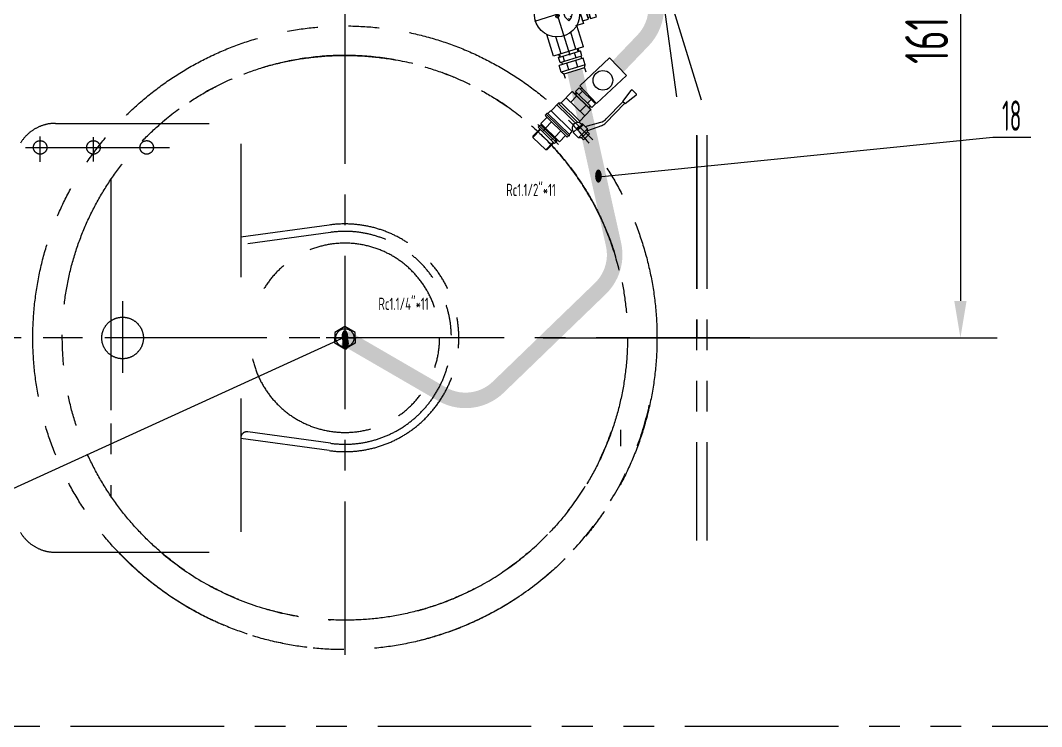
# Model space of a CAD drawing. Header units: millimetres. Extents: x 0 to 12600, y 0 to 8910.
# Drawn here: x 7992 to 10485, y 1785 to 3511 of the extents above; entities that cross this region are included whole.
import ezdxf
from ezdxf.enums import TextEntityAlignment as Align

# ---------------------------------------------------------------- set-up
doc = ezdxf.new("R2010")
doc.units = ezdxf.units.MM
doc.header["$LTSCALE"] = 300
for name, pattern in [('F', [0.75, 0.5, -0.25]), ('G', [2, 1.25, -0.25, 0.25, -0.25]), ('K', [2.5, 1.25, -0.25, 0.25, -0.25, 0.25, -0.25])]:
    doc.linetypes.add(name, pattern=pattern)
for name, color, linetype in [('01', 7, 'Continuous'), ('02', 1, 'Continuous'), ('04', 2, 'F'), ('05', 4, 'G'), ('07', 6, 'K'), ('08', 1, 'Continuous'), ('11', 3, 'Continuous')]:
    doc.layers.add(name, color=color, linetype=linetype)
doc.styles.get("Standard").update_dxf_attribs({"font": 'isocp', "width": 0.707, "bigfont": 'intecad.shx'})
doc.dimstyles.new('INTE', dxfattribs={"dimscale": 30, "dimtxt": 3.5, "dimasz": 3, "dimexe": 3, "dimexo": 0, "dimgap": 1, "dimtad": 1, "dimdsep": 46, "dimtxsty": 'Standard', "dimcen": 0, "dimclrd": 1, "dimclre": 1, "dimclrt": 3, "dimadec": 0, "dimazin": 0, "dimtfac": 1, "dimtmove": 0, "dimatfit": 0, "dimfxl": 1, "dimarcsym": 0})

# ---------------------------------------------------------------- blocks, each defined once
blk = doc.blocks.new('*U533')
at = {"layer": '01'}
for p, q in [((0, 27.7), (-25, 13.3)), ((25, 13.3), (0, 27.7)), ((-25, 13.3), (-25, 0)), ((-25, -13.3), (-25, 0)), ((25, 0), (25, 13.3)), ((25, 0), (25, -13.3)), ((0, -27.7), (-25, -13.3)), ((25, -13.3), (0, -27.7))]:
    blk.add_line(p, q, dxfattribs=at)
at = {"layer": '05'}
for p, q in [((0, 29.3), (0, -28.9)), ((-26.7, 0), (27.5, 0))]:
    blk.add_line(p, q, dxfattribs=at)
blk = doc.blocks.new('*D567')
at = {"layer": '08', "color": 1, "lineweight": -2}
for p, q in [((9268.3, 4353.9), (10377.2, 4353.9)), ((10287.2, 4263.9), (10287.2, 2825.4)), ((9268.3, 2735.4), (10377.2, 2735.4))]:
    blk.add_line(p, q, dxfattribs=at)
at = {"layer": '08', "color": 1}
for points in [[(10272.2, 4263.9), (10302.2, 4263.9), (10287.2, 4353.9)], [(10272.2, 2825.4), (10302.2, 2825.4), (10287.2, 2735.4)]]:
    blk.add_solid(points, dxfattribs=at)
at = {"layer": 'Defpoints', "color": 0}
for p in [(9268.3, 4353.9), (9268.3, 2735.4), (10287.2, 2735.4)]:
    blk.add_point(p, dxfattribs=at)
at = {"layer": '08', "color": 3, "insert": (10204.7, 3544.6), "char_height": 105, "attachment_point": 5, "rotation": 90}
blk.add_mtext('1618.57', dxfattribs=at)
blk = doc.blocks.new('1')
at = {"layer": '01'}
for p, q in [((-104.6, 55), (-64.6, 55)), ((-64.6, 55), (-64.6, 35)), ((-199.6, 38.1), (-144.3, 38.1)), ((-199.6, 38.1), (-199.6, -38.1)), ((-125.5, 26.4), (-122.6, 24.7)), ((-114.9, 16.6), (-121.6, 30.7)), ((-121.6, 30.7), (-109.1, 16.6)), ((-117.7, 33.5), (-115.2, 29.2)), ((-107.4, 37.1), (-107.2, 32.6)), ((-96.5, 36.1), (-98.2, 31.6)), ((-87.6, 31.2), (-90.3, 28.7)), ((-82.7, 25.9), (-86.6, 23.9)), ((-9.6, 38.1), (-64.9, 38.1)), ((-9.6, 38.1), (-9.6, -38.1)), ((-199.6, 19.1), (-156.2, 19.1)), ((-114.9, 16.6), (-127.5, 23.1)), ((-114.9, 16.6), (-93.6, 16.6)), ((-101.3, 3), (-111.7, 3)), ((-111.7, 3), (-111.7, -2.5)), ((-101.3, 5.1), (-101.3, 3)), ((-94.7, 0), (-101.3, 5.1)), ((-101.3, -6.1), (-94.7, 0)), ((-93.6, 16.6), (-81, 23.1)), ((-9.6, 19.1), (-53, 19.1)), ((-199.6, -19.1), (-156.2, -19.1)), ((-111.7, -2.5), (-101.3, -2.5)), ((-101.3, -2.5), (-101.3, -6.1)), ((-9.6, -19.1), (-53, -19.1)), ((-199.6, -38.1), (-144.3, -38.1)), ((-9.6, -38.1), (-64.9, -38.1))]:
    blk.add_line(p, q, dxfattribs=at)
for points in [[(-97.4, 75.4), (-70.9, 75.4), (-70.9, 90), (-97.4, 90)], [(-92.7, 69.7), (-74.8, 69.7), (-74.8, 75.4), (-92.7, 75.4)], [(-96.3, 55), (-71.2, 55), (-71.2, 69.7), (-96.3, 69.7)]]:
    blk.add_lwpolyline(points, close=True, dxfattribs=at)
blk.add_circle((-104.6, 0), 55, dxfattribs=at)
blk.add_arc((-104.3, 11.1), 26.2, 27.3251, 152.6749, dxfattribs=at)
at = {"layer": '05', "color": 4, "linetype": 'G', "ltscale": 2}
for p, q in [((-104.6, 50.8), (-104.6, -57.9)), ((-195.4, 0), (0, 0))]:
    blk.add_line(p, q, dxfattribs=at)

msp = doc.modelspace()

# ---------------------------------------------------------------- linework, layer by layer
for p, q in [((9339.53, 3337.376), (9312.132, 3309.346)), ((9369.987, 3277.68), (9324.571, 3322.072)), ((9350.884, 3326.278), (9335.925, 3310.974)), ((9384.946, 3292.983), (9339.53, 3337.376)), ((9339.885, 3337.029), (9384.591, 3293.331)), ((9385.35, 3291.921), (9340.644, 3335.619)), ((9482.161, 3339.669), (9462.287, 3312.539)), ((9494.911, 3327.207), (9468.24, 3306.72)), ((9495.18, 3331.732), (9486.678, 3340.042)), ((9287.816, 3289.748), (9306.914, 3309.287)), ((9354.212, 3260.563), (9305.668, 3308.012)), ((9306.914, 3309.287), (9312.132, 3309.346)), ((9357.548, 3264.954), (9312.132, 3309.346)), ((9357.548, 3264.954), (9384.946, 3292.983)), ((9358.633, 3288.778), (9373.592, 3304.081)), ((9467.305, 3307.634), (9421.472, 3260.744)), ((9463.222, 3311.625), (9422.566, 3270.031)), ((9468.24, 3306.72), (9462.287, 3312.539)), ((9262.64, 3258.712), (9277.598, 3274.016)), ((9276.357, 3281.142), (9273.401, 3278.118)), ((9273.401, 3278.118), (9327.212, 3225.521)), ((9275.73, 3281.755), (9277.458, 3283.523)), ((9275.73, 3281.755), (9330.795, 3227.932)), ((9279.942, 3283.551), (9277.458, 3283.523)), ((9279.942, 3283.551), (9285.978, 3289.727)), ((9279.942, 3283.551), (9332.494, 3232.184)), ((9285.978, 3289.727), (9287.816, 3289.748)), ((9338.51, 3240.197), (9287.816, 3289.748)), ((9262.64, 3258.712), (9308.056, 3214.32)), ((9273.994, 3247.614), (9288.952, 3262.918)), ((9338.51, 3240.197), (9340.14, 3241.865)), ((9343.624, 3238.46), (9351.302, 3246.314)), ((9351.302, 3246.314), (9353.968, 3243.708)), ((9353.968, 3243.708), (9366.076, 3256.095)), ((9355.166, 3248.357), (9362.578, 3255.941)), ((9357.601, 3260.369), (9357.548, 3264.954)), ((9361.55, 3254.889), (9363.261, 3253.216)), ((9370.739, 3251.537), (9409.065, 3262.074)), ((9376.86, 3238.594), (9376.356, 3246.047)), ((9410.563, 3253.628), (9376.703, 3240.916)), ((9311.661, 3240.722), (9296.702, 3225.418)), ((9323.015, 3229.623), (9308.056, 3214.32)), ((9330.168, 3228.545), (9327.212, 3225.521)), ((9330.795, 3227.932), (9332.523, 3229.7)), ((9332.494, 3232.184), (9338.531, 3238.359)), ((9332.523, 3229.7), (9332.494, 3232.184)), ((9338.531, 3238.359), (9338.51, 3240.197)), ((9362.247, 3223.644), (9354.784, 3223.978))]:
    msp.add_line(p, q)
for points in [[(9343.624, 3238.46), (9340.14, 3241.865)], [(9361.624, 3256.874), (9363.41, 3258.701), (9376.356, 3246.047), (9354.784, 3223.978), (9341.838, 3236.632), (9343.624, 3238.46)], [(9358.139, 3260.28), (9364.29, 3254.268), (9353.968, 3243.708)]]:
    msp.add_lwpolyline(points)
for points in [[(9352.257, 3245.381), (9355.166, 3248.357), (9353.13, 3250.347), (9350.221, 3247.371)], [(9367.226, 3218.777), (9381.839, 3233.727), (9376.86, 3238.594), (9362.247, 3223.644)]]:
    msp.add_lwpolyline(points, close=True)
for centre, radius, start, end in [((9484.581, 3337.897), 3, 45.653246, 143.776865), ((9493.083, 3329.586), 3, 307.529627, 45.653246), ((9401.112, 3291.001), 30, 285.372697, 315.653246), ((9353.226, 3247.078), 14.086, 69.587448, 201.719045), ((9400.019, 3281.714), 30, 290.577903, 315.653246)]:
    msp.add_arc(centre, radius, start, end)
at = {"layer": '01', "color": 7, "linetype": 'Continuous'}
for p, q in [((9356.141, 3435.402), (9353.511, 3441.865)), ((9306.046, 3419.95), (9359.299, 3436.376)), ((9308.557, 3420.725), (9307.089, 3427.546)), ((9309.818, 3407.722), (9363.071, 3424.148)), ((9356.298, 3346.049), (9396.151, 3307.094)), ((9349.232, 3335.061), (9345.969, 3331.081)), ((9347.353, 3336.897), (9387.206, 3297.943)), ((9384.842, 3300.253), (9380.938, 3296.901)), ((9260.287, 3245.394), (9243.161, 3227.873)), ((9296.467, 3210.03), (9255.98, 3249.603)), ((9302.758, 3216.466), (9262.271, 3256.04)), ((9268.094, 3253.381), (9266.578, 3251.83)), ((9301.081, 3221.138), (9269.615, 3251.894)), ((9243.161, 3227.873), (9243.194, 3225.045)), ((9274.659, 3194.289), (9243.194, 3225.045)), ((9287.94, 3207.877), (9256.475, 3238.632)), ((9302.511, 3219.74), (9297.268, 3214.377)), ((9277.487, 3194.321), (9274.659, 3194.289)), ((9294.613, 3211.842), (9277.487, 3194.321))]:
    msp.add_line(p, q, dxfattribs=at)
at = {"layer": '01'}
for p, q in [((9309.818, 3407.722), (9306.046, 3419.95)), ((9366.031, 3418.54), (9307.712, 3400.551)), ((9366.031, 3418.54), (9307.712, 3400.551)), ((9320.712, 3411.082), (9316.94, 3423.31)), ((9348.951, 3419.793), (9345.18, 3432.021)), ((9363.071, 3424.148), (9359.299, 3436.376)), ((9360.109, 3423.235), (9361.946, 3417.28)), ((9370.963, 3402.549), (9366.031, 3418.54)), ((9312.644, 3384.56), (9307.712, 3400.551)), ((9370.963, 3402.549), (9312.644, 3384.56)), ((9313.433, 3408.837), (9315.27, 3402.882)), ((9369.553, 3394.774), (9318.857, 3379.137)), ((9330.894, 3390.189), (9325.962, 3406.18)), ((9352.713, 3396.92), (9347.781, 3412.911)), ((9369.553, 3394.774), (9370.963, 3402.549)), ((9369.553, 3394.774), (9372.504, 3385.205)), ((9318.857, 3379.137), (9312.644, 3384.56)), ((9318.857, 3379.137), (9321.809, 3369.567)), ((9356.298, 3346.049), (9347.353, 3336.897)), ((9362.491, 3345.927), (9359.526, 3342.893)), ((9364.45, 3338.08), (9355.506, 3328.929)), ((9385.584, 3317.423), (9376.639, 3308.271)), ((9396.151, 3307.094), (9387.206, 3297.943)), ((9393.189, 3313.383), (9391.493, 3311.647)), ((9255.98, 3249.603), (9262.271, 3256.04)), ((9266.715, 3239.111), (9273.006, 3245.547)), ((9288.185, 3218.125), (9294.476, 3224.561)), ((9296.467, 3210.03), (9302.758, 3216.466))]:
    msp.add_line(p, q, dxfattribs=at)
msp.add_lwpolyline([(9398.739, 3307.499), (9471.483, 3376.117), (9430.312, 3419.763), (9357.569, 3351.145)], close=True, dxfattribs=at)
at = {"layer": '01', "const_width": 38}
msp.add_lwpolyline([(9345.737, 3387.428), (9440.265, 2963.262, -0.26112671), (9407.94, 2855.557), (9158.716, 2614.677, -0.33537465), (9021.059, 2597.91), (8784.304, 2735.351)], format="xyb", dxfattribs=at)
at = {"layer": '01'}
msp.add_circle((9414.283, 3364.461), 24, dxfattribs=at)
at = {"layer": '02', "color": 1, "linetype": 'Continuous'}
for p, q in [((9354.252, 3434.82), (9351.623, 3441.282)), ((9310.445, 3421.307), (9308.978, 3428.128)), ((9350.645, 3333.68), (9347.383, 3329.7)), ((9383.429, 3301.635), (9379.525, 3298.282)), ((9261.717, 3243.996), (9243.194, 3225.045)), ((9269.524, 3251.983), (9268.008, 3250.432)), ((9301.081, 3221.138), (9295.838, 3215.775)), ((9293.182, 3213.24), (9274.659, 3194.289))]:
    msp.add_line(p, q, dxfattribs=at)
at = {"layer": '02'}
for p, q in [((9403.342, 3128.941), (10365.95, 3225.953)), ((10365.95, 3225.953), (10458.95, 3225.953)), ((8784.304, 2736.796), (7588.917, 2190.758))]:
    msp.add_line(p, q, dxfattribs=at)
at = {"layer": '04', "color": 2, "linetype": 'F', "const_width": 38}
msp.add_lwpolyline([(9450.898, 3397.94), (9512.427, 3462.104, 0.19347069), (9544.424, 3541.7), (9544.424, 3596.247, 0.30252553), (9473.752, 3702.36), (9382.205, 3740.603)], format="xyb", dxfattribs=at)
at = {"layer": '05', "color": 4, "linetype": 'G'}
for p, q in [((8784.304, 3535.721), (8784.304, 1937.871)), ((9389.286, 3219.286), (9301.112, 3305.472)), ((9305.625, 3207.371), (9255.566, 3256.301)), ((9772.851, 2735.351), (7830.688, 2735.351))]:
    msp.add_line(p, q, dxfattribs=at)
at = {"layer": '07', "color": 6, "linetype": 'K'}
for p, q in [((9654.91, 3316.362), (9412.277, 4101.072)), ((9655.272, 3316.18), (9412.639, 4100.89)), ((9559.807, 3571.603), (9594.051, 3323.766)), ((9559.807, 3571.603), (9594.051, 3323.766)), ((8077.763, 3259.351), (8479.882, 3259.351)), ((8040.304, 3165.627), (8040.304, 3226.869)), ((8170.304, 3165.708), (8170.304, 3225.807)), ((9642.941, 3230.114), (9642.941, 2240.114)), ((9643.304, 3229.932), (9643.304, 2735.351)), ((9667.941, 3230.105), (9667.941, 2240.105)), ((9668.304, 3229.922), (9668.304, 2735.351)), ((8004.177, 3200.592), (8355.953, 3200.592)), ((8529.882, 3209.351), (8529.882, 2883.544)), ((8212.804, 3125.626), (8212.804, 2344.811)), ((8746.245, 3010.922), (8529.882, 2981.04)), ((8748.756, 2992.909), (8546.933, 2965.054)), ((8212.804, 2933.297), (8212.804, 2537.837)), ((8241.504, 2824.648), (8241.504, 2649.891)), ((8593.593, 2735.351), (7776.622, 2735.351)), ((8830.941, 2735.351), (8738.391, 2735.351)), ((8529.882, 2587.158), (8529.882, 2261.351)), ((8748.973, 2477.762), (8546.92, 2505.476)), ((9457.374, 2510.232), (9457.374, 2470.51)), ((8746.245, 2459.78), (8529.882, 2489.661)), ((8077.763, 2211.351), (8479.882, 2211.351))]:
    msp.add_line(p, q, dxfattribs=at)
msp.add_lwpolyline([(6062.491, 7617.683), (10739.373, 7617.683), (10739.373, 1785.387), (6062.491, 1785.387)], close=True, dxfattribs=at)
for centre, radius in [((8784.304, 2735.351), 762), ((8784.304, 2735.351), 690), ((8040.304, 3200.592), 16.5), ((8170.304, 3200.592), 16.5), ((8300.304, 3200.592), 16.5), ((8241.504, 2734.922), 50.8), ((8784.304, 2735.351), 22.275)]:
    msp.add_circle(centre, radius, dxfattribs=at)
for centre, radius, start, end in [((8784.304, 2735.351), 690, 13.835224, 130.586881), ((8077.763, 3159.351), 100, 90, 149.031743), ((8784.304, 2735.351), 278.187, 262.136742, 97.863258), ((8784.304, 2735.351), 260, 262.190152, 97.858204), ((8784.304, 2735.351), 231.213, 192.933373, 167.066627), ((8784.304, 2735.351), 761.35, 283.288527, 347.483527), ((8784.304, 2735.351), 690, 284.692018, 346.164776), ((8544.882, 2490.615), 15, 82.190152, 180), ((8077.763, 2311.351), 100, 210.968257, 270), ((8784.304, 2735.351), 761.35, 223.49183, 267.365129), ((8784.304, 2735.351), 690, 229.413119, 267.092445)]:
    msp.add_arc(centre, radius, start, end, dxfattribs=at)

# ---------------------------------------------------------------- block references
at = {"layer": '01', "rotation": 287.1425853816162}
msp.add_blockref('1', (9333.129, 3425.533), dxfattribs=at)
at = {"layer": '07', "color": 6, "linetype": 'K'}
msp.add_blockref('*U533', (8784.304, 2735.351), dxfattribs=at)

# ---------------------------------------------------------------- texts
at = {"layer": '02', "width": 0.605172}
for p, p2 in [((9394.342, 3113.941), (9412.342, 3113.941)), ((8775.304, 2721.796), (8793.304, 2721.796)), ((8776.957, 2705.344), (8794.957, 2705.344))]:
    msp.add_text('●', height=30, dxfattribs=at).set_placement(p, p2, align=Align.FIT)
at = {"layer": '11', "width": 0.606}
msp.add_text('18', height=74.2462, dxfattribs=at).set_placement((10388.829, 3240.953), (10436.071, 3240.953), align=Align.FIT)
at = {"layer": '11', "color": 3, "linetype": 'Continuous', "width": 0.707}
for s, p in [('Rc1.1/2"*11', (9178.184, 3081.678)), ('Rc1.1/4"*11', (8866.116, 2803.398))]:
    msp.add_text(s, height=30, dxfattribs=at).set_placement(p)

# ---------------------------------------------------------------- dimensions: what is measured, and where the dimension line sits
at = {"layer": '08'}
dim = msp.add_linear_dim(base=(10287.162, 2735.351), p1=(9268.299, 4353.922), p2=(9268.299, 2735.351), angle=90, dimstyle='INTE', dxfattribs=at)
dim.commit()
dim.dimension.update_dxf_attribs({"geometry": '*D567', "text_midpoint": (10204.662, 3544.636)})

doc.saveas('drawing.dxf')
